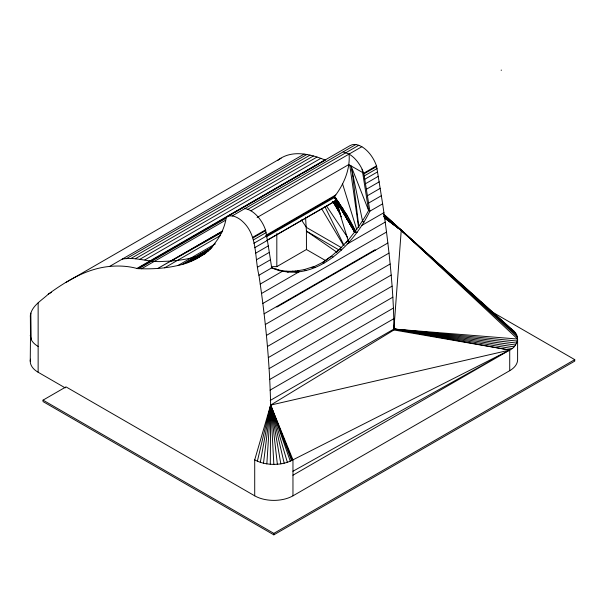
<?xml version="1.0" encoding="UTF-8"?>
<svg xmlns="http://www.w3.org/2000/svg" width="605" height="605" viewBox="0 0 605 605"><rect width="100%" height="100%" fill="white"/><g stroke="black" fill="none" stroke-linecap="round" stroke-linejoin="round"><path stroke-width="0.91" d="M491.275 311.446L574.75 359.642L574.75 361.109L273.838 534.843L43.046 401.599L43.046 400.132L65.998 386.875L254.713 495.828A27.134 15.662 0 0 0 292.964 495.828L292.964 459.838L270.639 405.1C269.701 361.624 265.376 318.253 258.932 275.245C254.561 257.798 257.609 236.782 244.049 222.89A23.202 13.393 60 0 0 232.191 215.932L229.469 215.887L226.338 217.036C222.655 241.819 202.161 260.642 178.089 265.444C164.81 268.552 151.076 269.248 137.486 268.612C128.305 266.018 118.58 265.519 109.104 266.487C86.424 268.786 66.353 281.06 48.324 294.143C41.647 300.579 29.244 307.196 30.477 318.238M292.964 495.828L509.72 370.683L509.72 350.068L292.964 459.838C286.097 463.627 278.05 464.769 270.306 464.262L270.639 405.1L393.953 329.975L509.72 350.068C516.904 346.967 520.655 336.826 514 331.222L383.873 214.389M30.545 330.693L30.25 361.208M343.148 151.87L349.085 154.078C350.295 169.498 343.829 184.457 334.618 196.459L266.155 235.98M270.306 464.262L266.843 463.861L270.639 405.1L509.72 350.068L393.908 329.052L270.201 400.472M266.843 463.861L263.493 463.211L270.639 405.1L292.26 460.193M263.493 463.211L260.316 462.311L270.639 405.1L291.549 460.549M260.316 462.311L257.375 461.176L270.639 405.1L290.294 461.176M254.713 495.828L254.713 459.838L270.639 405.1L287.352 462.311M258.932 275.245L271.683 267.886C313.488 285.394 352.942 246.046 369.889 211.183L382.64 203.824L376.522 165.831L374.873 161.906A23.202 13.393 60 0 0 361.835 146.713C358.364 144.754 353.691 143.325 350.045 145.616L226.338 217.036M346.09 242.907C354.243 232.562 362.448 222.171 368.611 210.449L362.123 169.264A23.202 13.393 60 0 0 349.085 154.078M355.657 231.36A134.938 77.909 60 0 0 346.68 214.73L334.618 196.459C333.998 198.221 336.766 199.68 335.979 200.603L266.956 240.457M336.637 252.308L347.656 240.639L349.584 241.758M322.284 262.812L331.298 256.248L339.632 248.988L341.477 250.054M311.953 267.743L322.767 262.298L331.298 256.248L332.916 257.178M277.476 160.612C291.073 149.269 310.607 153.92 325.354 160.143L320.446 162.979M137.01 268.401L324.877 159.932M137.486 268.612L232.887 213.512M138.772 268.65L225.854 218.352M141.472 268.786L225.325 220.371M164.605 267.826L220.515 235.511M178.089 265.444L215.38 243.876M182.937 264.09L212.854 246.772M184.601 263.621L211.047 248.247M187.028 262.729L210.389 249.199M187.739 262.472L209.481 249.873M190.877 261.322L208.521 251.09M193.32 260.173L206.078 252.761C192.859 258.902 178.112 260.937 163.653 261.375C149.677 262.903 136.299 256.52 122.293 259.091M195.77 259.023L205.617 253.419M48.324 294.143L51.561 292.276M65.998 282.422L281.113 158.17M109.543 266.45L304.141 154.101M126.226 258.721L306.818 154.502M130.718 258.6L310.002 155.137M135.331 258.743L313.39 155.984M140.05 259.167L316.997 157.05M144.86 259.908L320.824 158.366M234.521 212.567L285.257 183.285M286.899 182.339L292.623 179.035M294.257 178.089L299.989 174.785M301.623 173.839L318.812 163.925M232.191 215.932L355.899 144.504M244.942 208.566L247.861 209.322L358.818 145.268M247.861 209.322L250.878 210.774L361.835 146.713M222.701 230.936L157.746 268.461L221.876 232.486M170.935 261.042L222.466 231.291M257.133 217.475L348.745 164.583L363.771 173.189L369.889 211.183L368.611 210.449L351.021 165.831L362.675 221.71M197.222 256.27L211.19 248.224M252.814 237.251L265.565 229.892L263.916 225.968A23.202 13.393 60 0 0 250.878 210.774M376.522 165.831L363.771 173.189L362.123 169.264M252.935 237.954L265.686 230.596L265.565 229.892M363.892 173.892L376.643 166.534M253.298 239.996L266.049 232.638L265.686 230.596M364.255 175.942L377.006 168.576M265.671 235.458L335.79 194.969M253.866 243.293L266.616 235.927L266.049 232.638M364.823 179.231L377.58 171.873M266.382 236.805L334.731 197.359L335.858 198.137M267.455 240.034L335.979 200.603L354.969 232.63M254.622 247.74L267.372 240.382L266.616 235.927M365.579 183.678L378.329 176.32M255.529 253.253L268.28 245.895L267.372 240.382M366.486 189.191L379.237 181.833M256.565 259.734L269.316 252.376L268.28 245.895M367.522 195.68L380.273 188.314M257.715 267.1L270.465 259.734L269.316 252.376M368.672 203.038L381.422 195.68M271.373 266.684A166.912 96.369 0 0 1 276.818 266.623L306.448 249.517L326.019 260.823M260.21 284.085L282.384 271.282M361.737 225.468L383.918 212.665L382.64 203.824M261.504 293.523L299.173 271.781L297.418 270.768C288.615 272.023 279.442 271.048 271.259 267.455M347.55 243.845L385.211 222.103L383.918 212.665M262.804 303.468L386.512 232.048L385.211 222.103M264.082 313.829L375.032 249.767L375.108 250.364M386.512 232.048L387.858 242.998L276.901 307.06L276.833 306.463M265.3 324.507L389.007 253.087L387.858 242.998M266.442 335.42L390.149 263.992L389.007 253.087M267.486 346.461L391.193 275.041L390.149 263.992M268.393 357.547L392.101 286.127L391.193 275.041M269.142 368.589L392.849 297.168L392.101 286.127M269.717 379.486L393.424 308.058L392.849 297.168M270.072 390.142L393.779 318.722L393.424 308.058M292.964 475.212L509.72 350.068L292.956 471.257M43.046 400.132L273.838 533.376L574.75 359.642M297.418 270.768L304.209 269.611L313.466 266.646L314.993 267.523M501.114 70.172L501.545 70.157M509.72 370.683A27.134 15.662 0 0 0 517.608 359.642L517.608 339.027L393.908 329.052L393.552 325.324M517.381 341.061L393.908 329.052L393.779 318.722M516.693 343.065L393.908 329.052L401.236 230.323L383.993 214.374M515.558 345.001L393.908 329.052L393.953 329.975M514 346.831L393.908 329.052L512.042 348.533M344.585 214.404L346.68 214.73L355.581 232.229M292.381 271.191L296.904 272.174L295.679 271.063M254.713 459.838L257.375 461.176M362.274 221.203L363.923 222.164M355.241 231.337L357.109 232.411M341.802 247.861L306.448 227.442L301.381 219.857M339.042 249.986L306.417 231.14L305.533 217.097M322.767 262.298L324.046 263.031M304.209 269.611L305.903 270.586M286.384 271.259L288.109 272.25M278.088 269.913L279.654 270.813M30.477 359.173A27.134 15.662 0 0 0 38.138 372.249L65.204 387.881M510.499 328.5L514 331.222M336.69 252.096L306.417 231.14L306.448 249.517M384.599 217.966L401.236 230.323L515.558 333.052M384.719 218.027L401.236 230.323L516.693 334.988M384.727 217.921L401.236 230.323L517.381 336.993M384.115 217.165L401.236 230.323L517.608 339.027M383.51 216.287L401.236 230.323L384.115 215.728M383.653 216.333L401.236 230.323L383.82 216.038M383.789 214.601L457.229 280.728M458.628 281.99L461.426 284.509M462.833 285.772L474.025 295.853M476.127 297.743L478.23 299.634M480.325 301.524L490.821 310.97M494.323 314.124L495.722 315.387M498.52 317.905L507.625 326.095M339.609 203.545L334.731 197.359L354.689 231.896M343.216 209.08L334.731 197.359L346.68 214.73M326.488 205.957L347.467 237.236M332.682 201.397L340.35 213.754M332.879 201.442L339.844 212.635M333.219 201.881L339.133 211.41M333.824 201.82L334.807 203.431M321.686 208.778L343.269 245.01M335.563 199.544L354.984 232.57L335.094 198.614M336.168 200.036L355.014 232.501M336.403 200.051L337.333 201.677M338.732 204.104L341.53 208.975M342.468 210.601L355.067 232.501M333.552 201.941L341.417 216.855M333.915 201.556L340.411 214.049M334.406 201.079L339.118 210.298M339.072 209.179L334.837 200.762L335.367 200.83L338.702 207.553M324.976 206.812L344.124 245.585M335.624 200.807L337.28 204.172M337.212 203.129L335.979 200.603L348.298 241.093M38.138 346.438A27.134 15.662 0 0 1 31.165 339.435L30.25 335.397M342.566 183.852L356.768 229.666M284.176 463.211L270.639 405.1L273.838 464.39M280.833 463.861L270.639 405.1L277.362 464.262M270.465 259.734L271.683 267.886M349.796 165.188L358.568 227.382M352.012 169.687L358.886 227.351M30.817 313.095L31.165 339.435M30.379 315.092L30.477 337.431L30.439 314.237M276.818 233.606L276.818 266.623M276.039 268.726L276.039 269.293M273.838 533.376L273.838 534.843M38.138 302.901L38.138 372.249M30.552 331.517L30.477 333.363L30.568 331.502"/></g></svg>
